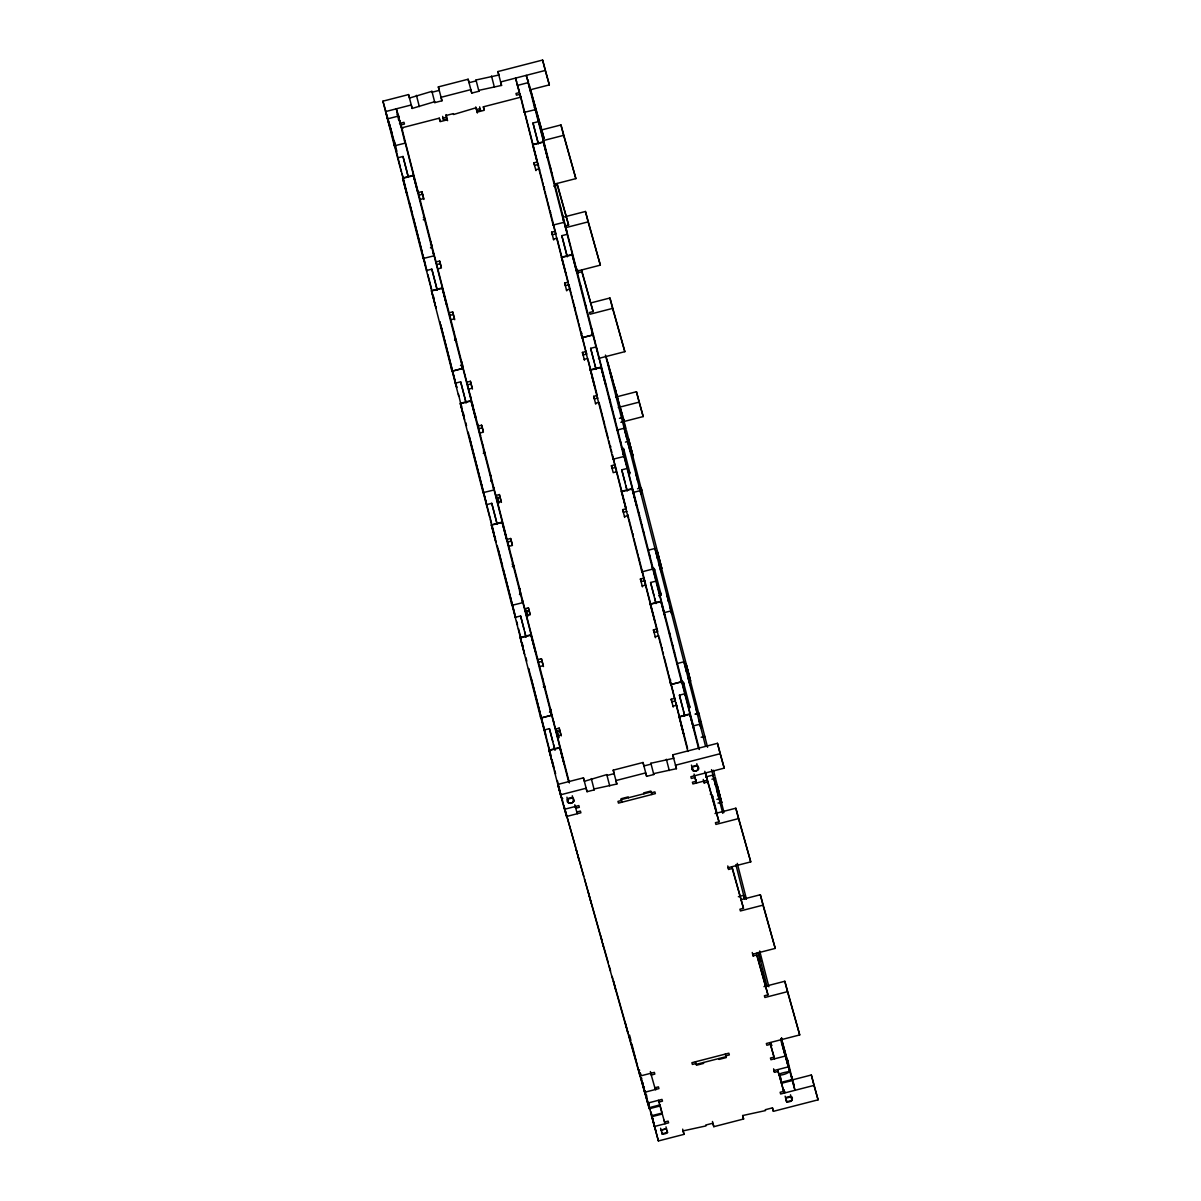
<?xml version="1.0" encoding="UTF-8"?>
<svg xmlns="http://www.w3.org/2000/svg" width="1201" height="1201" viewBox="0 0 1201 1201"><rect width="100%" height="100%" fill="white"/><g stroke="black" fill="none" stroke-linecap="round" stroke-linejoin="round"><path stroke-width="1.5" d="M398.116 118.944L398.972 118.253L398.147 114.575L398.957 117.143M573.342 799.506C575.895 803.664 565.07 805.015 567.442 799.235L572.802 797.854L572.292 795.783M397.426 112.864L396.285 108.826L398.162 116.137L387.443 118.899L382.924 101.169L408.55 94.579L409.526 98.032L431.925 91.336L432.165 92.207L439.311 90.36L438.335 86.907L468.12 79.236L469.096 82.689L476.257 80.842L476.001 79.987L498.895 75.017L497.905 71.565L542.597 60.05L549.337 84.881L530.572 89.715M549.337 84.881L545.254 70.454L500.577 81.968L501.553 85.421L478.674 90.39L478.914 91.261L471.768 93.093L470.777 89.64L440.992 97.311L441.968 100.764L434.822 102.61L434.582 101.74L412.183 108.435L411.207 104.982L385.566 111.588L389.589 126.15L386.707 115.626M517.421 85.421L528.14 82.659M399.498 123.463L403.971 122.307L404.452 124.048L400.879 124.964L401.254 126.706M518.051 92.927L515.98 93.468L516.46 95.194L520.033 94.278L520.634 96.38M401.719 127.846L439.266 118.178L440.001 120.776M477.082 112.128L484.228 110.297L483.342 106.829L520.874 97.161L537.447 161.895L533.875 162.826L535.946 170.617M401.945 128.717L402.845 128.492M476.992 111.243L480.505 110.342L480.01 108.615L476.437 109.531L475.956 107.805L453.558 114.5L453.317 113.63L446.156 115.476L446.652 117.203L443.079 118.118L443.574 119.845L447.087 118.944M447.297 119.8L440.151 121.646L439.266 118.178M519.748 93.183L524.312 112.354L535.061 109.696L534.535 106.889L535.541 110.717M394.919 147.288L397.621 157.871L402.996 156.49L406.839 171.203M538.303 143.82L532.974 123.012L538.333 121.631L541.951 135.458M541.846 129.873L560.957 124.949L575.864 178.619L555.012 183.978M542.762 140.727L563.614 135.353L575.864 178.619M532.553 144.555L543.272 141.793L563.87 222.26M405.608 144.36L417.903 192.46L413.399 175.661L402.665 178.394L407.184 195.253L406.584 192.866M547.296 156.625L547.866 158.982L543.377 142.183L532.628 144.856L537.162 161.775L536.562 159.388M400.609 123.508L418.293 192.58L421.866 191.665L423.938 199.456M422.602 194.262L419.029 195.178L418.293 192.58M538.183 164.492L534.61 165.408L533.875 162.826M420.08 199.516L423.653 198.6L421.866 191.665M535.646 169.761L539.219 168.831M553.766 186.155L557.339 185.239L568.598 225.037L565.025 225.968L565.521 227.695L588.1 221.885L600.35 265.136L577.756 270.961L578.251 272.687L581.824 271.771L593.084 311.569L589.511 312.5L590.006 314.227L612.585 308.402L624.835 351.668L598.488 358.453M564.59 216.841L585.442 211.481L600.35 265.136M433.921 255.843L423.172 258.5L402.575 178.033L413.294 175.271L433.891 255.738L433.396 253.036L433.711 254.237M436.053 261.953L439.626 261.037L441.247 267.102M553.691 239.99L551.634 232.183L555.207 231.268M436.789 264.55L440.362 263.635M423.758 259.956L426.46 270.525L431.82 269.144L435.678 283.871M567.127 256.489L561.813 235.681L567.172 234.3L570.55 247.211M553.406 239.119L556.979 238.203L568.223 282.13L564.65 283.061L566.722 290.852M561.392 257.224L572.111 254.462L592.709 334.914L581.99 337.676L553.691 226.313M446.457 303.988L446.727 305.099L442.238 288.33L431.489 290.987L436.008 307.891L435.693 306.615M576.405 270.375L576.72 271.651L572.216 254.852L561.483 257.584L565.986 274.413L565.716 273.273M453.377 314.497L452.642 311.9L449.069 312.815L449.805 315.413L453.377 314.497L454.714 319.706M568.959 284.727L565.386 285.658L564.65 283.061M450.84 319.751L454.428 318.835L452.642 311.9M566.422 289.996L569.995 289.066M590.817 302.922L609.928 297.998L624.835 351.668M452.552 372.475L455.299 383.194L460.659 381.813L464.517 396.54M595.966 369.142L590.637 348.335L596.011 346.954L599.389 359.865M466.829 382.188L470.402 381.272L472.473 389.064M584.467 360.225L582.41 352.418L585.983 351.503M467.564 384.785L471.137 383.87M586.719 354.1L583.146 355.016L582.41 352.418M483.237 431.264L482.352 427.796L478.779 428.727L468.6 389.124L472.173 388.208L470.402 381.272M584.181 359.354L587.754 358.438M590.231 369.878L600.95 367.116L602.947 374.952M590.291 370.148L601.055 367.506L605.559 384.305L605.364 383.539M482.352 427.796L481.616 425.199L478.043 426.13L478.779 428.727M595.741 404.152L593.669 396.345L597.242 395.429L588.205 360.195M597.978 398.026L594.405 398.942L593.669 396.345M615.603 397.111L636.455 391.736L643.196 416.567L620.857 422.317M479.815 433.066L483.387 432.15L481.616 425.199M595.456 403.281L599.029 402.365M618.26 407.514L639.112 402.14L643.196 416.567M619.461 418.338L623.034 417.423L626.186 429.282M616.984 430.093L624.16 428.247L626.922 438.65L626.682 437.78M625.436 442.118L629.009 441.187M493.431 487.606L493.851 490.008L483.102 492.665L462.31 411.463M495.803 495.488L499.376 494.572L501.433 502.378M624.715 517.451L622.643 509.659L626.216 508.729L616.774 471.738L613.201 472.654L611.429 465.718L615.002 464.787M490.593 477.638A2.762 2.687 -15.8 0 0 490.774 475.836L491.224 477.458L490.503 474.98L496.508 498.1L500.111 497.169M483.613 493.791L486.405 504.705L491.764 503.324L495.608 518.036M627.072 490.654L621.743 469.846L627.102 468.465L633.437 493.101M621.322 491.389L632.041 488.627L652.638 569.094L641.919 571.856L613.141 458.572M491.419 525.137L502.168 522.495L506.672 539.324L506.387 538.123M637.581 488.732L641.184 487.906L661.781 568.373M632.972 492.53L640.148 490.669L641.124 494.136L639.097 486.33M511.371 541.096L510.65 538.498L507.062 539.414L507.798 542.011L511.371 541.096L512.272 544.563M626.952 511.326L623.379 512.257L622.643 509.659M508.849 546.35L512.422 545.434L510.65 538.498M624.415 516.595L628.003 515.664M647.759 550.328L654.935 548.482L657.698 558.885L657.442 558.015M522.66 602.572L502.063 522.105L491.344 524.867L511.941 605.334L522.69 602.677L522.3 600.365M524.822 608.787L528.395 607.871L530.016 613.936M642.46 586.824L640.403 579.017L643.976 578.101M525.558 611.384L529.131 610.468M644.442 579.543L644.757 580.683L641.139 581.614L640.403 579.017M511.731 603.698L515.229 617.359L520.603 615.978L523.981 628.904M655.911 603.322L650.582 582.515L655.941 581.134L664.859 615.978M642.175 585.953L645.748 585.037L657.728 631.561L654.155 632.492L653.419 629.894L656.992 628.964M650.161 604.058L660.88 601.296L681.477 681.763L670.759 684.51L641.935 571.075M535.316 651.182L535.496 651.933L531.007 635.164L520.288 637.926L524.777 654.725M650.236 604.313L660.985 601.686L665.369 618.005M663.748 612.765L670.924 610.919M542.146 661.331L541.411 658.733L537.838 659.649L538.573 662.246L542.146 661.331L543.483 666.54M539.624 666.585L543.197 665.669L541.411 658.733M655.191 636.83L658.749 635.614M676.794 663.628L683.939 661.781L686.687 672.185L686.447 671.314M540.63 716.607L544.068 730.028L549.427 728.647L552.82 741.557M684.735 715.976L679.421 695.169L684.78 693.788L693.788 728.962M555.598 729.022L559.171 728.106L561.242 735.898M673.236 707.059L671.179 699.252L674.752 698.336M556.333 731.619L559.906 730.703M672.95 706.188L676.523 705.272L687.572 748.433M679 716.712L689.719 713.949L692.557 724.969M549.097 750.49L559.846 747.818L568.764 782.241M694.193 730.583L689.824 714.34L679.075 717.012L683.594 733.901L683.414 733.135M695.259 714.055L698.832 713.139L699.357 715.946L686.026 663.898L690.545 680.772M695.289 714.16L698.862 713.244L700.859 721.05M692.767 726.05L699.913 724.218L700.889 727.671L698.877 719.864M701.174 737.249L704.762 736.318M558.915 788.472L557.774 784.433L583.431 777.843L584.407 781.296L606.79 774.6L607.045 775.471L614.191 773.624L613.216 770.171L643 762.5L643.976 765.953L651.122 764.106L650.882 763.251L673.761 758.281L672.785 754.828L717.477 743.314L724.218 768.145L690.845 776.732L691.341 778.458L694.914 777.542L695.98 781.296L692.407 782.211L692.887 783.938L707.269 780.245L704.792 771.297M551.965 761.659L560.477 794.837L586.088 788.246L587.064 791.699L594.21 789.868L591.312 778.593M724.218 768.145L720.135 753.718L675.457 765.232L676.433 768.685L653.554 773.654L653.794 774.525L646.648 776.356L645.658 772.904L615.873 780.575L616.849 784.028L593.97 788.997L594.21 789.868M562.774 798.62L561.633 797.959M691.446 765.097L692.061 767.139L697.421 765.758C703.246 772.543 687.197 772.273 693.052 766.283A3.228 0.781 -14.4 0 1 696.175 765.502C700.588 765.547 697.901 773.174 693.082 770.742L692.497 768.82M567.442 799.145L568.478 802.838C573.312 805.436 575.864 797.899 571.676 797.569A3.228 0.781 -14.4 0 0 568.538 798.35L567.427 799.115L566.932 797.164M564.53 809.264L578.852 805.571L579.332 807.312L575.759 808.228L574.799 804.775M705.768 776.927L712.929 775.08L715.691 785.484L715.451 784.613M621.292 799.596L651.077 791.924M576.825 811.981L580.398 811.065L580.894 812.792L566.557 816.485L560.477 794.837M621.533 800.467L617.96 801.382L618.455 803.109L655.386 793.606L654.89 791.879L651.317 792.795M711.923 779.224L715.481 778.218L719.039 792.105M703.666 781.16L704.161 782.902L707.734 781.971L718.994 821.784L715.421 822.7L715.916 824.426L738.495 818.617L750.745 861.883L728.151 867.692L728.647 869.419L732.22 868.503L743.479 908.301L739.906 909.232L740.401 910.958L762.98 905.149L775.23 948.4L752.637 954.225L753.132 955.951L756.705 955.035L767.964 994.833L764.391 995.749L764.887 997.491L787.466 991.666L799.716 1034.932L766.343 1043.519L766.838 1045.26L770.411 1044.33L774.029 1057.105L770.442 1058.021L770.937 1059.747L785.289 1056.054M716.877 799.356L720.45 798.425L717.132 785.379L721.651 802.283M718.033 803.079L721.606 802.148M714.985 813.572L735.838 808.213L750.745 861.883M575.714 847.516L563.975 806.051L603.322 946.268L600.71 935.849M588.415 892.598L591.132 902.987M738.345 896.697L743.704 895.315L744.695 898.783M741.212 899.654L760.323 894.73L775.23 948.4M612.9 979.115L612.135 976.398M603.322 946.268L627.808 1032.785L625.196 1022.366M763.956 986.637L784.808 981.262L799.716 1034.932M695.964 1063.516L692.392 1064.431L691.896 1062.705L728.842 1053.187L729.337 1054.913L725.749 1055.844M696.22 1064.371L726.005 1056.7M654.875 1087.791L658.448 1086.86L658.929 1088.601L644.637 1092.279L641.079 1078.408L642.46 1083.602M658.914 1102.068L662.487 1101.137L661.991 1099.41L647.699 1103.088L643.661 1087.49M784.313 1051.265L788.291 1066.878L773.999 1070.571L774.495 1072.298L778.068 1071.382L783.713 1091.349L780.14 1092.264L780.635 1094.006L813.993 1085.404L818.076 1099.831L773.384 1111.33L772.408 1107.877L765.262 1109.724L765.502 1110.58L742.623 1115.549L743.599 1119.002L713.814 1126.688L712.839 1123.22L705.693 1125.067L705.933 1125.922L683.054 1130.892L684.03 1134.36L658.403 1140.95L647.294 1099.891M645.117 1092.535L649.035 1107.712L659.754 1104.95L660.01 1105.971L649.291 1108.733L627.808 1032.785M789.688 1071.487C770.066 1074.655 781.746 1077.507 789.718 1071.607L781.851 1041.132M651.317 1115.804L662.051 1113.042L660.025 1105.085M783.367 1089.592L784.253 1093.06L781.25 1082.341L791.969 1079.579L785.439 1053.772M790.483 1080.375L811.336 1075L818.076 1099.831M651.573 1116.765L662.291 1114.003L662.051 1113.042M781.491 1083.302L792.225 1080.54L794.987 1090.298L787.631 1060.078M664.558 1122.034L668.131 1121.118L668.627 1122.845L654.335 1126.523L650.867 1111.691M786.7 1101.722L785.679 1098.119L786.67 1101.812L792.075 1100.341L790.994 1096.753C776.086 1101.497 797.434 1090.973 791.159 1101.152A3.228 0.781 -14.4 0 1 788.051 1101.978L786.715 1101.887L785.139 1096.183M662.141 1133.804L667.501 1132.423L667.035 1130.576M397.006 114.29L398.972 118.253M784.929 1091.619L784.043 1091.484M518.141 87.553L517.076 83.815M660.625 1128.249L662.201 1133.954L663.522 1134.044A3.228 0.781 -14.4 0 0 666.645 1133.219L667.531 1132.588L665.985 1126.868M633.437 493.116L636.065 503.459M625.06 505.381L621.427 491.779L632.146 488.987L636.65 505.846M745.971 898.093L746.166 898.903M636.62 505.756L636.365 504.645M720.45 798.425L723.978 812.537M527.809 79.806L528.455 82.058L527.915 80.227M529.221 84.776L529.731 86.577M557.129 183.483L568.598 225.037M581.614 270.015L593.084 311.569M606.22 356.982L612.42 378.9M527.404 79.386L526.263 75.348L528.785 84.58M527.9 81.113L535.03 109.591M529.416 86.442L530.302 89.91M530.752 91.501L531.232 93.228M532.854 98.707L544.113 138.52L530.677 90.045L699.387 749.454M610.363 372.805L613.411 383.614M621.037 410.352L620.587 408.775L623.935 420.89L623.034 417.423M621.533 412.093L622.553 415.696M611.294 376.258L611.789 377.985L607.751 362.387M613.861 385.341L614.357 387.082L610.814 373.196M621.472 412.243L614.672 386.872L625.045 427.736L622.688 418.263L623.274 420.26M621.923 413.82L622.418 415.561M549.758 165.198L550.734 168.65M551.529 172.133L551.784 172.989M553.015 177.913L553.256 178.784M628.153 443.559L630.18 451.366L629.924 450.495M554.787 184.849L555.027 185.72M560.702 207.968L560.957 208.839M635.854 473.614L637.866 481.421L637.626 480.55M562.473 214.904L562.729 215.775M563.96 220.684L564.2 221.554M565.731 227.62L566.722 231.087M580.533 285.433L581.509 288.886M582.305 292.368L582.545 293.239M583.791 298.148L584.031 299.019M658.929 563.794L660.955 571.601L660.7 570.73M585.563 305.084L585.803 305.955M591.477 328.203L591.718 329.074M593.249 335.139L593.504 336.01M666.615 593.849L668.642 601.656L668.402 600.785M594.735 340.919L594.975 341.79M669.873 606.565L671.899 614.372L670.894 610.919M596.507 347.855L597.482 351.323M609.523 398.732L610.513 402.185M604.088 379.306L621.518 447.463A2.762 2.687 -15.8 0 1 623.799 449.294L623.95 449.775M611.309 405.668L611.549 406.538M612.78 411.448L613.035 412.318M687.933 677.094L689.944 684.9L689.704 684.03M614.567 418.383L614.807 419.254M623.829 449.279L629.864 472.894M620.482 441.503L620.722 442.373M695.619 707.149L697.646 714.955L697.391 714.085M622.253 448.438L622.493 449.309M623.739 454.218L623.98 455.089M625.511 461.154L626.487 464.622M516.685 82.148L515.544 78.11L518.111 87.508L517.751 85.751M518.682 89.204L519.132 90.796M638.527 512.031L639.502 515.484M640.298 518.967L640.553 519.838M652.804 567.653A2.762 2.687 -15.8 0 1 654.575 569.529L654.725 570.01M519.087 90.946L519.417 92.132M520.694 96.62L520.964 97.566M641.784 524.747L642.025 525.618M716.922 790.393L718.949 798.2L718.693 797.329M643.556 531.683L643.796 532.553M654.605 569.514L661.256 595.231L660.865 593.789M649.471 554.802L649.726 555.673M651.257 561.738L651.497 562.608M652.728 567.518L652.984 568.388M654.5 574.453L655.491 577.921M539.594 169.957L539.039 167.96L539.804 170.992M541.05 175.751L540.15 172.298M544.443 188.962L543.843 186.74M550.358 212.082L549.983 210.73L550.643 213.328M669.302 632.266L670.278 635.719M681.567 680.877A2.762 2.687 -15.8 0 1 683.609 682.814L683.924 683.954M551.86 218.042L550.869 214.198M671.074 639.202L671.329 640.073M672.56 644.982L672.8 645.853M555.447 231.898L554.352 227.785M555.583 232.394L555.988 233.85L552.37 234.78L551.634 232.183M674.331 651.918L674.572 652.789M683.609 682.814L689.99 707.554M680.246 675.037L680.502 675.908M682.033 681.973L682.273 682.844M683.504 687.753L683.744 688.623M758.642 953.399L760.668 961.205L759.663 957.752M685.276 694.688L686.266 698.156M573.057 300.911L573.312 301.781M574.904 308.056L575.024 308.732A2.762 2.687 -15.8 0 1 574.949 307.981M710.271 794.146A2.762 2.687 -15.8 0 1 712.583 796.128L712.718 796.608M580.999 332.016L581.869 335.304M584.016 343.681L584.256 344.552L583.236 340.574M698.622 748.703L692.857 726.14M732.01 866.747L743.479 908.301M756.495 953.279L767.964 994.833M782.226 1043.909L781.731 1042.183L785.244 1056.069M782.572 1045.666L785.634 1056.475M791.429 1076.426L791.924 1078.168M586.673 353.755L585.668 350.182M780.695 1039.826L789.943 1072.508M602.061 414.21L602.301 415.081L601.386 411.463M603.833 421.146L604.223 422.497M615.528 466.573L614.567 463.061M628.183 516.145L627.808 514.794L628.693 518.262M633.212 535.796L632.717 534.01M638.572 556.994L639.533 560.597M640.734 565.206L639.758 561.467M642.235 571.091L644.352 579.227M611.429 465.718L612.165 468.315L615.738 467.384L616.578 470.567M660.355 641.965L661.15 644.997M661.841 647.744L662.081 648.615M672.785 690.515L673.025 691.386M771.072 1043.399L771.673 1045.516M687.903 751.466L681.943 728.181M692.061 767.139L693.082 770.742L692.632 769.015M769.976 1042.588L774.57 1058.817M777.632 1069.626L779.224 1075.27M779.884 1076.832L780.56 1079.234M671.179 699.252L671.914 701.849L675.487 700.934L674.452 697.03M483.342 106.829L484.078 109.411M651.813 794.522L650.837 791.069L643.676 792.9L643.931 793.771M725.269 1054.103L726.245 1057.571L719.099 1059.402L718.859 1058.546M628.438 797.764L628.198 796.894L621.037 798.74L622.028 802.193M703.366 1062.54L703.606 1063.395L696.46 1065.242L695.484 1061.774M400.323 123.388L399.423 119.92L405.052 143.069M400.879 124.964L402.455 130.444M398.312 116.332L398.807 118.058M420.485 201.152L419.78 198.675L425.424 220.308M423.037 211.391L423.277 212.247M431.294 243.278L430.724 241.446L437.659 268.168M431.564 244.419L431.76 244.899A2.762 2.687 -15.8 0 1 430.453 247.901M433.981 254.162L434.222 255.032M453.798 331.626L454.053 332.482M464.757 374.397L464.997 375.267M468.6 389.124L469.336 391.721M480.43 435.347L479.544 432.21L485.354 454.503M482.802 444.925L483.042 445.781M493.746 487.696L494.001 488.567M498.31 505.02L497.574 502.423L501.147 501.508L499.376 494.572M382.924 101.169L386.242 112.894M386.497 113.795L387.368 116.947M388.764 121.901L392.157 133.611M394.198 140.817L395.73 146.222M387.743 118.298L388.508 121.001M396.87 151.221L389.094 122.787M509.344 548.317L508.548 545.509L514.283 567.472M390.04 127.741L390.535 129.468M511.806 558.225L512.046 559.081M520.108 590.261L519.493 588.28L545.389 688.849A2.762 2.687 -15.8 0 0 543.347 686.912M522.75 600.995L522.99 601.866M527.329 618.32L526.593 615.723L530.166 614.807L528.395 607.871M409.301 202.293L410.081 204.876M410.832 208.374L411.072 209.229M412.303 214.153L412.543 215.009M421.776 251.144L422.016 252.015M542.582 678.46L542.822 679.316M425.034 263.86L425.739 266.352M425.965 267.162L426.94 270.931M551.379 712.703A2.762 2.687 -15.8 0 0 551.304 711.968L550.268 708.515L569.409 782.932M553.526 721.231L553.766 722.101M558.105 738.555L557.369 735.958L560.942 735.042L559.171 728.106M440.166 322.859L439.821 321.673L440.151 322.964M440.707 324.81L456.83 387.548L456.035 384.905M441.608 328.609L441.848 329.464M443.079 334.388L443.319 335.244M452.552 371.379L452.792 372.25M454.023 377.159L454.278 378.03M575.249 806.502L577.291 813.723M650.762 1073.289L655.356 1089.517M658.418 1100.326L665.054 1123.761L664.168 1120.293M469.306 436.639L491.479 523.111M470.597 441.908L470.837 442.764M472.083 447.688L472.323 448.543M481.541 484.679L481.796 485.549M483.027 490.458L483.267 491.329M484.799 497.394L485.805 500.847M498.85 551.709L498.115 549.112L514.103 611.549M499.601 555.207L499.841 556.063M501.072 560.987L501.327 561.843M510.545 597.978L510.785 598.849M513.803 610.693L514.644 613.666M529.025 670.023L528.59 668.507L529.04 670.233M531.848 681.222L532.103 682.078M533.634 688.158L533.845 688.909M539.549 711.277L539.789 712.148M541.321 718.213L541.561 719.084M542.807 723.993L543.047 724.864M640.734 1075.405L640.749 1075.601M643.135 1083.887L642.775 1082.506M557.804 784.433L561.377 797.059M576.93 852.019L576.165 849.332L578.837 859.736M577.696 854.707L583.806 876.31M584.572 879.027L602.181 941.239M602.947 943.941L608.291 962.842M609.057 965.544L610.588 970.978M628.183 1033.16L613.456 980.917L615.558 989.519M628.949 1035.847L635.839 1060.213M636.62 1062.93L637.386 1065.647M641.98 1081.876L645.027 1092.685M650.777 1112.651L651.272 1114.393M651.723 1115.969L654.11 1124.782M654.215 1125.142L655.746 1130.546M559.411 790.213L560.432 793.816M561.377 797.134L558.03 785.004M532.974 123.012L536.817 137.74M561.813 235.681L565.656 250.393M590.637 348.335L594.27 362.162M621.743 469.846L625.136 482.757M650.582 582.515L653.96 595.426M679.421 695.169L683.039 708.995M397.621 157.871L401.254 171.683M426.46 270.525L430.078 284.352M455.299 383.194L458.692 396.105M486.405 504.705L489.783 517.616M515.229 617.359L524.357 653.014M544.068 730.028L550.613 755.609M511.551 603.022L511.971 605.439M632.867 455.449L628.348 438.545L641.679 490.608L641.154 487.801M661.706 568.073L657.187 551.214L690.62 681.042M590.322 370.208L594.72 386.602M650.251 604.418L654.635 620.677M639.472 1069.866L639.563 1070.556M643.826 1086.32L644.337 1088.256M491.434 525.227L495.953 542.086L495.653 540.885M793.441 1082.852L794.041 1085.119M652.308 566.977L652.668 569.199M612.78 457.191L613.111 459.292M625.346 506.417L625.931 508.608L625.496 506.837M641.559 569.649L641.95 571.961M462.865 413.159L460.343 403.746L471.077 400.984L475.566 417.783L475.296 416.657M463.151 414.21L464.712 419.99M482.772 490.563L483.132 492.77M549.127 750.58L553.451 766.718M630 444.25L626.517 430.619M603.998 378.931L603.022 375.222M623.529 454.548L623.319 453.768L623.844 456.53L613.08 459.187L610.123 447.478M681.192 679.841L681.507 681.853L670.789 684.615L670.263 681.808L670.774 683.774M607.361 436.744L592.228 377.714M681.823 727.731L680.862 724.023M562.563 758.447L559.741 747.427L549.007 750.19L551.844 761.194M562.684 758.897L564.23 764.151M540.48 716.081L540.81 718.093L551.529 715.331L551.004 712.523L563.915 762.92M563.629 220.504L563.389 219.603L563.9 222.365L553.151 225.022L524.942 113.99M592.558 333.533L592.213 332.212L592.739 335.019L582.02 337.781L581.479 334.974L581.915 336.61M524.176 110.987L523.816 109.651L524.342 112.459M607.466 437.119L609.928 446.682M653.014 1119.887L653.734 1122.71M652.698 1118.732L652.128 1116.54M423.022 257.134L422.677 255.843L423.202 258.59M705.002 737.264L700.979 721.546M719.159 792.555L719.639 794.446M784.778 1051.265L783.187 1045.38M553.121 224.092L552.67 222.365L553.181 225.127M404.917 141.703L404.572 140.412L405.082 143.174L394.333 145.831L390.31 129.933M404.947 141.853L405.518 144.015M433.786 254.507L434.387 256.849M493.716 488.687L494.287 490.849M522.555 601.341L535.076 650.251M640.703 1074.535L640.298 1072.988M423.067 257.269L423.623 259.446M482.967 491.299L483.568 493.611M630.525 446.232L632.942 455.719M705.137 737.744L707.569 747.262M782.331 1040.501L781.656 1037.859M792.78 1080.315L791.789 1076.501M781.356 1038.31L788.126 1062.78L787.601 1059.973M563.93 221.645L564.335 223.206M592.724 334.178L593.174 335.905M623.859 455.81L627.102 468.465M652.698 568.478L655.941 581.134M681.492 681.012L684.78 693.788M524.327 111.588L524.867 113.645M553.211 224.407L553.601 225.968M582.005 336.941L592.663 378.555M670.864 684.105L682.934 731.229M622.373 417.633L612.585 379.576M782.482 1042.648L782.962 1044.465M782.016 1040.862L782.256 1041.747M530.737 92.627L528.2 82.914M771.612 1045.786L770.892 1042.978M655.341 1087.866L655.836 1089.772M400.759 126.09L398.297 116.647M463.196 369.383L462.25 365.78L462.76 368.497L452.041 371.259L431.399 290.687L442.133 287.925L462.73 368.392L451.996 371.154L451.501 368.452L452.477 372.145M473.044 408.7L493.821 489.903M651.558 1114.378L651.137 1112.726M646.754 1096.228L646.348 1094.666M649.035 1107.712L649.291 1108.733M641.604 1077.973L641.829 1078.873M642.67 1083.047L643.151 1084.938M643.646 1086.845L644.126 1088.737M390.025 128.852L387.563 119.409M636.455 391.736L639.112 402.14M811.336 1075L813.993 1085.404M609.928 297.998L612.585 308.402M784.808 981.262L787.466 991.666M585.442 211.481L588.1 221.885M760.323 894.73L762.98 905.149M560.957 124.949L563.614 135.353M735.838 808.213L738.495 818.617M542.597 60.05L545.254 70.454M717.477 743.314L720.135 753.718M713.469 770.291L714.895 775.861M719.789 794.972L721.726 802.553M737.279 863.354L746.437 899.114M759.708 950.982L768.865 986.742M781.716 1040.246L781.941 1041.132L781.25 1038.7L781.686 1040.516M605.439 355.091L705.497 746.016M711.547 769.631L722.777 813.362M735.853 864.6L744.59 898.888M758.296 952.408L767.004 986.291M790.498 1094.802L790.994 1096.753M791.549 1098.51L792.044 1100.461M712.598 796.113L717.162 813.903M577.366 269.219L578.251 272.687M718.994 821.784L705.557 773.309L707.734 781.971M752.246 952.483L753.132 955.951M535.631 111.062L538.333 121.631M542.176 136.359L547.206 156.31M564.425 223.551L567.172 234.3M571.015 249.012L576.18 269.474M593.264 336.235L596.011 346.954M599.629 360.78L605.004 382.128M623.799 456.425L621.518 447.463M727.761 865.951L728.647 869.419M783.803 1089.772L784.553 1092.7M783.472 1089.442L784.538 1093.045M781.07 1079.264L780.425 1076.742M703.276 779.434L704.161 782.902M696.805 763.716L697.316 765.668M697.856 767.439L698.366 769.391M773.594 1068.83L774.495 1072.298M517.556 85.947L520.153 95.93M537.823 162.871L538.694 166.293M541.426 177.208L542.251 180.45M542.627 181.982L543.392 185.014M552.19 219.258L553.015 222.515M553.346 223.881L554.231 227.349M568.944 284.427L569.92 288.63M570.25 289.921L571.03 292.954M571.466 294.695L572.292 297.803M572.757 299.604L573.508 302.637M573.613 303.072L574.724 307.411M582.305 337.031L583.055 339.853M584.452 345.423L585.457 349.326M599.134 402.785L599.915 405.833M600.14 406.689L601.101 410.382M602.512 415.936L603.502 419.84M604.794 424.914L604.058 422.016A2.762 2.687 -15.8 0 1 603.998 421.011M605.169 426.355L605.904 429.237M606.28 430.694L607.015 433.576M607.391 435.017L608.126 437.915M608.862 440.797L609.598 443.694M610.754 448.168L609.973 445.136A2.762 2.687 -15.8 0 0 610.769 446.457M611.204 449.91L611.864 452.432M612.42 454.594L613.126 457.416M613.336 458.287L614.342 462.19M629.024 519.553L629.924 522.96M630.285 524.402L631.171 527.945M631.501 529.236L632.281 532.283M640.959 566.091L641.98 570.07M644.757 580.683L645.688 584.302M659.139 637.191L659.904 640.223M661.616 646.799L662.382 649.906M662.832 651.648L663.492 654.245M670.743 682.573L669.858 679.105A2.762 2.687 -15.8 0 0 670.743 680.171M671.074 683.879L671.914 687.047M672.005 687.407L673.115 691.821M673.221 692.256L674.331 696.595M675.968 702.63L676.854 706.053M695.664 779.584L696.55 783.007L694.058 774.06M518.427 88.349L519.402 92.027M544.623 189.938L544.248 188.482A2.762 2.687 -15.8 0 1 544.428 186.695M544.999 191.379L545.734 194.277M546.11 195.718L547.221 200.057M547.581 201.498L549.427 208.719M549.803 210.16L550.178 211.616A2.762 2.687 -15.8 0 0 550.613 212.517M575.024 308.732L575.774 311.614M576.135 313.056L578.357 321.733M578.732 323.174L579.467 326.071M579.843 327.513L580.578 330.395M633.392 536.772L633.032 535.331A2.762 2.687 -15.8 0 1 633.107 533.784M633.768 538.213L634.879 542.552M635.239 543.993L635.99 546.89M636.35 548.332L637.1 551.214M637.461 552.67L638.211 555.553M664.168 657.007L667.125 668.567M667.501 670.008L668.236 672.905M668.612 674.346L669.723 678.685M592.829 379.201L593.819 383.104M594 383.75L594.33 385.056M653.419 629.894L655.491 637.686M772.498 1107.862L773.384 1111.33M497.905 71.565L501.553 85.421M672.785 754.828L676.433 768.685M491.494 75.993L494.407 87.268M666.375 759.257L669.287 770.532M742.713 1115.534L743.599 1119.002M476.001 79.987L478.914 91.261M650.882 763.251L653.794 774.525M479.619 106.874L480.505 110.342M475.746 106.934L477.382 112.999M468.12 79.236L471.768 93.093M643 762.5L646.648 776.356M712.478 1121.479L713.814 1126.688M445.961 114.605L447.583 120.67M438.335 86.907L441.968 100.764M613.216 770.171L616.849 784.028M442.674 116.377L443.574 119.845M431.925 91.336L434.822 102.61M606.79 774.6L609.703 785.874M682.693 1129.15L684.03 1134.36M416.432 95.329L419.329 106.604M408.55 94.579L412.183 108.435M583.431 777.843L587.064 791.699M650.372 1071.547L651.257 1075.03L654.83 1074.099L654.35 1072.373L640.043 1076.051L631.831 1043.939M439.626 261.037L441.398 267.973L437.825 268.889L456.515 341.684A2.762 2.687 -15.8 0 0 454.563 340.063M661.676 1131.958L662.171 1133.909M497.544 496.974L499.106 502.964M526.503 610.093L528.035 615.978M557.324 730.508L559.141 737.624M418.564 193.586L420.32 200.417M431.339 243.458L425.109 219.183A2.762 2.687 -15.8 0 0 423.337 217.306M462.475 365.149L455.87 339.418A2.762 2.687 -15.8 0 0 454.624 337.781M469.141 391.151L461.499 361.681L462.535 365.134A2.762 2.687 -15.8 0 1 462.61 365.614M469.951 394.333L470.762 397.516M472.383 403.866L473.209 407.049M474.83 413.414L475.641 416.597M477.277 422.947L478.088 426.13M478.899 429.312L480.52 435.663M491.104 476.992L484.844 452.717A2.762 2.687 -15.8 0 0 483.342 450.96M496.508 498.1L509.524 548.962M520.108 590.291L513.878 566.016A2.762 2.687 -15.8 0 0 512.106 564.14M551.244 711.983L544.654 686.251A2.762 2.687 -15.8 0 0 543.392 684.615M397.411 112.519L399.828 121.661M434.522 257.359L446.352 303.568M463.361 370.028L475.146 416.086M494.422 491.374L506.237 537.538M573.372 799.731L573.823 801.457M472.834 407.905L470.972 400.594L460.238 403.356L462.175 410.922M648.855 1103.614L649.156 1104.83M652.203 1117.696L658.403 1140.95M629.534 1035.007L630.915 1040.366M402.996 156.49L408.31 177.298M431.82 269.144L437.149 289.966M460.659 381.813L465.988 402.62M491.764 503.324L497.094 524.131M520.603 615.978L525.918 636.8M549.427 728.647L554.757 749.454M567.818 800.226L568.478 802.838M394.829 146.957L393.838 143.174L394.363 145.937M410.547 206.662L412.363 213.793M413.279 217.366L421.956 251.249M422.872 254.822L425.604 265.526M499.316 553.496L502.513 565.986M503.414 569.544L515.709 617.764M530.992 677.304L539.669 711.187M540.585 714.76L545.614 734.381L529.356 671.134M387.007 115.596L395.579 148.459M396.03 150.17L400.398 167.269M400.834 168.981L406.508 192.55M402.155 174.115L425.334 264.715M427.856 274.549L431.564 289.006M433.411 296.227L434.327 299.845M440.587 324.3L455.81 384.095M458.407 393.913L463.016 413.324M460.854 403.461L461.664 406.629M463.301 412.994L464.111 416.177M465.733 422.527L466.543 425.709M468.18 432.075L485.069 498.25M492.29 526.293L493.926 532.659M494.737 535.826L495.548 539.009M497.169 545.374L497.995 548.542M516.625 621.382L517.556 625M518.487 628.603L521.249 639.442M522.18 643.06L523.111 646.678M525.873 657.517L526.804 661.12M545.554 734.396L546.875 739.531M547.311 741.227L549.488 749.784M549.938 751.496L550.809 754.919M552.115 760.038L553 763.461M553.436 765.172L554.307 768.595M554.742 770.306L555.628 773.729M557.369 780.56L561.422 797.134M561.753 797.659L566.557 816.485M430.318 285.253L435.378 305.384M463.181 413.97L464.171 417.873M490.248 519.417L491.855 525.753M550.779 756.255L551.784 760.158M551.95 760.803L553.076 765.202M791.969 1079.579L792.165 1080.36M781.281 1038.565L781.776 1040.832M625.826 485.459L627.207 490.894M654.65 598.113L656.031 603.563M683.489 710.782L684.525 714.85M537.042 138.625L538.258 143.399M565.881 251.279L567.262 256.729M594.72 363.948L596.101 369.383M640.628 1074.79L640.238 1073.214M553.511 744.26L555.042 750.31M407.064 172.088L408.28 176.862M435.903 284.757L437.284 290.192M464.742 397.426L466.123 402.86M495.833 518.937L497.214 524.372M524.672 631.591L526.053 637.025M495.518 540.3L492.005 526.368M779.239 1074.385L781.25 1082.341M655.596 1087.581L656.001 1089.172M650.372 1109.709L649.936 1107.998M644.862 1090.343L645.673 1093.526M646.078 1095.117L646.889 1098.299M715.195 777.047L715.466 778.143M689.524 705.933A2.762 2.687 -15.8 0 1 688.864 708.425M431.024 242.302A2.762 2.687 -15.8 0 1 430.543 244.569M423.247 219.768A2.762 2.687 -15.8 0 1 425.034 220.459M461.8 362.537A2.762 2.687 -15.8 0 1 460.493 365.539M462.355 366.921A2.762 2.687 -15.8 0 1 461.875 367.626M581.96 333.338A2.762 2.687 -15.8 0 1 581.014 332.076M519.793 589.136A2.762 2.687 -15.8 0 1 519.478 591.177M512.302 566.617A2.762 2.687 -15.8 0 1 513.998 567.488M520.588 592.739A2.762 2.687 -15.8 0 1 519.448 594.585M550.568 709.371A2.762 2.687 -15.8 0 1 549.488 712.223M550.989 714.01A2.762 2.687 -15.8 0 1 550.643 714.46M639.548 559.561A2.762 2.687 -15.8 0 1 638.947 558.45M483.267 453.332A2.762 2.687 -15.8 0 1 485.294 454.624M491.509 479.709A2.762 2.687 -15.8 0 1 490.639 481.121M629.729 472.413A2.762 2.687 -15.8 0 1 628.648 475.266M660.505 592.648A2.762 2.687 -15.8 0 1 658.718 595.861M681.492 683.414A2.762 2.687 -15.8 0 1 683.324 683.924M661.135 1130.066L666.48 1128.82L661.166 1129.991M530.902 634.759L520.183 637.521L540.765 717.988L551.499 715.226L530.902 634.759"/></g></svg>
